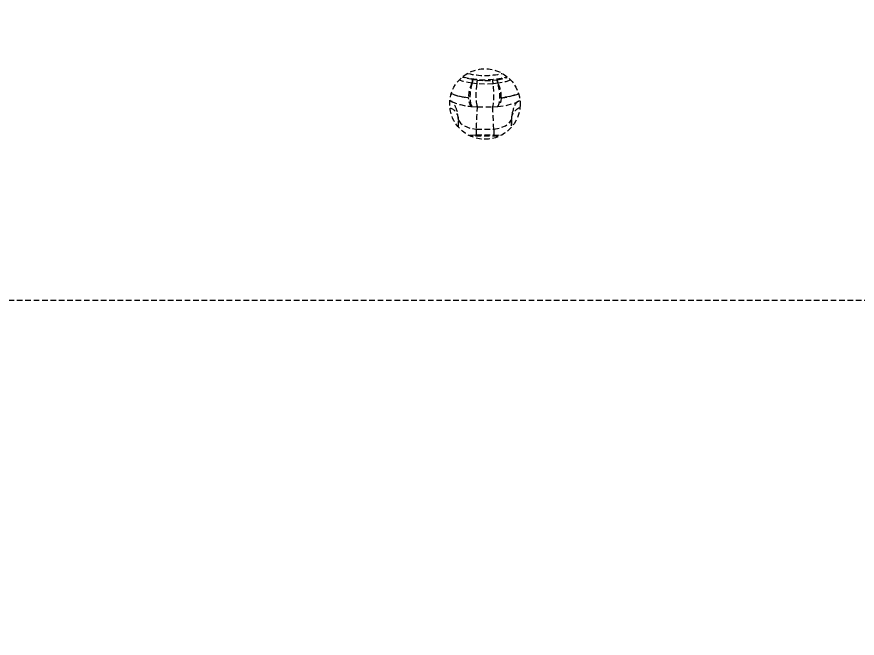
# Model space of a CAD drawing. Header units: millimetres. Extents: x -6713 to 5148, y -2591 to 1587.
# Drawn here: x -957.8 to -767, y -659.8 to -518.7 of the extents above; entities that cross this region are included whole.
import ezdxf

# ---------------------------------------------------------------- set-up
doc = ezdxf.new("R2010")
doc.units = ezdxf.units.MM
doc.linetypes.add('HIDDEN', pattern=[1.905, 1.27, -0.635])
for name, color, linetype in [('DIKOM_ОБЪЕКТ', 7, 'Continuous'), ('DIKOM_РАЗМЕР_ЗОНА', 7, 'Continuous'), ('DIKOM_РАЗМЕР_ОБЪЕКТА', 7, 'Continuous')]:
    doc.layers.add(name, color=color, linetype=linetype)
doc.styles.add('style1', font='arialbd.ttf', dxfattribs={"width": 0.8})
doc.dimstyles.new('1-50', dxfattribs={"dimtxt": 300, "dimasz": 200, "dimexe": 100, "dimexo": 0, "dimgap": 100, "dimtad": 1, "dimtxsty": 'style1', "dimcen": 200, "dimclrd": 7, "dimclre": 7, "dimclrt": 7, "dimadec": 1, "dimazin": 2, "dimtfac": 1, "dimtmove": 0, "dimatfit": 2, "dimfxl": 0, "dimlwd": 25, "dimlwe": 18, "dimarcsym": 0})

# ---------------------------------------------------------------- blocks, each defined once
blk = doc.blocks.new('*D0')
at = {"layer": 'Defpoints', "color": 0, "transparency": 16777216}
for p in [(-5474.61, 1436.5), (3266.41, 1436.5), (3451.12, -1263.5)]:
    blk.add_point(p, dxfattribs=at)
at = {"layer": 'DIKOM_РАЗМЕР_ОБЪЕКТА', "color": 7, "lineweight": 18, "transparency": 16777216}
for p, q in [((3266.41, 1436.5), (-5574.61, 1436.5)), ((3451.12, -1263.5), (-5574.61, -1263.5))]:
    blk.add_line(p, q, dxfattribs=at)
at = {"layer": 'DIKOM_РАЗМЕР_ОБЪЕКТА', "color": 7, "lineweight": 25, "transparency": 16777216}
blk.add_line((-5474.61, -1063.5), (-5474.61, 1236.5), dxfattribs=at)
at = {"layer": 'DIKOM_РАЗМЕР_ОБЪЕКТА', "color": 7, "transparency": 16777216}
for points in [[(-5507.94, 1236.5), (-5441.28, 1236.5), (-5474.61, 1436.5)], [(-5507.94, -1063.5), (-5441.28, -1063.5), (-5474.61, -1263.5)]]:
    blk.add_solid(points, dxfattribs=at)
at = {"layer": 'DIKOM_РАЗМЕР_ОБЪЕКТА', "color": 7, "transparency": 16777216, "insert": (-5753.31, 29.27), "char_height": 300, "attachment_point": 5, "rotation": 90, "style": 'style1'}
blk.add_mtext('{\\fArial|b0|i0|c204|p34;\\H1.16667x;2700}', dxfattribs=at)
blk = doc.blocks.new('*D2')
at = {"layer": 'Defpoints', "color": 0, "transparency": 16777216}
for p in [(-4851.5, 438.4), (5148.5, 234.63), (-4851.5, -2490.97)]:
    blk.add_point(p, dxfattribs=at)
at = {"layer": 'DIKOM_РАЗМЕР_ЗОНА', "color": 7, "lineweight": 18, "transparency": 16777216}
for p, q in [((-4851.5, 438.4), (-4851.5, -2590.97)), ((5148.5, 234.63), (5148.5, -2590.97))]:
    blk.add_line(p, q, dxfattribs=at)
at = {"layer": 'DIKOM_РАЗМЕР_ЗОНА', "color": 7, "lineweight": 25, "transparency": 16777216}
blk.add_line((4948.5, -2490.97), (-4651.5, -2490.97), dxfattribs=at)
at = {"layer": 'DIKOM_РАЗМЕР_ЗОНА', "color": 7, "transparency": 16777216}
for points in [[(-4651.5, -2457.64), (-4651.5, -2524.31), (-4851.5, -2490.97)], [(4948.5, -2457.64), (4948.5, -2524.31), (5148.5, -2490.97)]]:
    blk.add_solid(points, dxfattribs=at)
at = {"layer": 'DIKOM_РАЗМЕР_ЗОНА', "color": 7, "transparency": 16777216, "insert": (187.27, -2212.27), "char_height": 300, "attachment_point": 5, "style": 'style1'}
blk.add_mtext('{\\fArial|b0|i0|c204|p34;\\H1.16667x;10000}', dxfattribs=at)

msp = doc.modelspace()

# ---------------------------------------------------------------- linework, layer by layer
at = {"layer": 'DIKOM_ОБЪЕКТ', "color": 7, "linetype": 'HIDDEN', "lineweight": 15}
for p, q in [((-854.473, -533.787), (-854.419, -533.796)), ((-853.34, -533.919), (-854.419, -533.796)), ((-854.226, -532.97), (-854.288, -532.961)), ((-853.218, -533.102), (-854.226, -532.97)), ((-853.218, -533.102), (-851.5, -533.188)), ((-851.5, -533.188), (-849.782, -533.102)), ((-849.782, -533.102), (-848.774, -532.97)), ((-848.581, -533.796), (-849.66, -533.919)), ((-848.712, -532.961), (-848.774, -532.97)), ((-848.581, -533.796), (-848.527, -533.787)), ((-859.434, -537.64), (-859.091, -537.912)), ((-859.236, -537.768), (-859.022, -537.887)), ((-843.979, -537.887), (-843.766, -537.769)), ((-843.911, -537.913), (-843.636, -537.694)), ((-854.416, -539.065), (-853.237, -539.132)), ((-853.237, -539.132), (-849.763, -539.132)), ((-849.763, -539.132), (-848.584, -539.065)), ((-857.5, -543.622), (-857.5, -541.995)), ((-857.469, -543.658), (-857.469, -542.172)), ((-845.531, -542.172), (-845.531, -543.668)), ((-845.5, -541.995), (-845.5, -543.635)), ((-853.5, -544.231), (-849.5, -544.231)), ((-853.5, -544.231), (-853.5, -545.494)), ((-853.5, -545.494), (-849.5, -545.494)), ((-853.488, -545.804), (-853.5, -545.494)), ((-849.5, -545.494), (-849.512, -545.804)), ((-849.5, -544.231), (-849.5, -545.494)), ((-848.529, -545.804), (-854.623, -545.804)), ((-1083.5, -583), (1380.5, -583))]:
    msp.add_line(p, q, dxfattribs=at)
at = {"layer": 'DIKOM_ОБЪЕКТ', "color": 7, "linetype": 'HIDDEN', "lineweight": 15, "flags": 128}
for points in [[(-854.473, -533.787), (-856.478, -533.37), (-857.289, -533.056)], [(-854.288, -532.961), (-855.85, -532.655), (-856.608, -532.434)], [(-854.419, -533.796), (-854.616, -534.441), (-854.77, -535.226), (-854.868, -536.085), (-854.901, -536.944), (-854.867, -537.731), (-854.768, -538.381), (-854.614, -538.839), (-854.416, -539.065)], [(-849.66, -533.919), (-851.506, -533.998), (-853.34, -533.919)], [(-848.584, -539.065), (-848.386, -538.839), (-848.232, -538.381), (-848.133, -537.731), (-848.099, -536.944), (-848.132, -536.085), (-848.23, -535.226), (-848.384, -534.441), (-848.581, -533.796)], [(-845.74, -533.076), (-846.778, -533.44), (-848.527, -533.787)], [(-855.217, -537.093), (-857.632, -536.734), (-859.072, -536.297)], [(-854.416, -539.065), (-854.696, -538.856), (-854.941, -538.425), (-855.12, -537.812), (-855.217, -537.093)], [(-847.783, -537.093), (-847.88, -537.812), (-848.059, -538.425), (-848.304, -538.856), (-848.584, -539.065)], [(-848.584, -539.065), (-846.426, -538.766), (-844.592, -538.23), (-843.979, -537.887)], [(-843.874, -536.28), (-845.365, -536.733), (-847.783, -537.093)], [(-857.469, -542.172), (-857.664, -540.533), (-857.901, -539.891)], [(-845.099, -539.891), (-845.336, -540.533), (-845.531, -542.172)], [(-857.469, -542.172), (-857.032, -542.835), (-856.145, -543.463), (-854.92, -543.955), (-853.5, -544.231)], [(-849.5, -544.231), (-848.08, -543.955), (-846.855, -543.463), (-845.968, -542.835), (-845.531, -542.172)], [(-855.009, -545.581), (-854.918, -545.583), (-853.5, -545.494)], [(-849.5, -545.494), (-848.082, -545.583), (-848.014, -545.581)]]:
    msp.add_lwpolyline(points, dxfattribs=at)
at = {"layer": 'DIKOM_ОБЪЕКТ', "color": 7, "linetype": 'HIDDEN', "lineweight": 15}
msp.add_circle((-851.5, -538.5), 8, dxfattribs=at)
for centre, radius, start, end in [((-851.501, -513.995), 18.985, 254.88591, 285.15408), ((-851.5, -515.018), 16.996, 256.90053, 283.12713), ((-847.674, -537.016), 7.543, 154.34336, 180.58529), ((-856.173, -532.98), 1.886, 334.34336, 0.58529), ((-856.193, -532.954), 1.968, 334.38791, 359.52313), ((-838.799, -536.411), 14.752, 170.27582, 191.86124), ((-856.347, -533.064), 3.129, 343.9734, 359.3198), ((-846.654, -533.064), 3.128, 180.68348, 196.02741), ((-864.582, -536.42), 15.129, 348.36049, 9.51365), ((-846.807, -532.954), 1.968, 180.47687, 205.61208), ((-846.827, -532.98), 1.886, 179.41472, 205.65664), ((-850.619, -519.152), 13.94, 277.85965, 287.50362), ((-855.326, -537.017), 7.543, 359.42026, 25.65776), ((-853.394, -521.773), 15.429, 248.44726, 263.21479), ((-849.223, -523.175), 13.992, 275.90771, 292.82888), ((-862.509, -541.345), 4.859, 17.52011, 45.1469), ((-853.799, -526.693), 12.387, 245.06304, 267.14523), ((-841.696, -540.519), 3.487, 129.58258, 169.47789), ((-860.326, -542.073), 2.837, 5.14223, 69.87242), ((-738.073, -547.312), 115.468, 175.83796, 178.47081), ((-964.927, -547.312), 115.468, 1.52919, 4.16204), ((-842.673, -542.074), 2.839, 109.42851, 174.76806)]:
    msp.add_arc(centre, radius, start, end, dxfattribs=at)

# ---------------------------------------------------------------- dimensions: what is measured, and where the dimension line sits
at = {"layer": 'DIKOM_РАЗМЕР_ЗОНА'}
dim = msp.add_linear_dim(base=(-4851.5, -2490.973), p1=(5148.5, 234.628), p2=(-4851.5, 438.398), text='{\\fArial|b0|i0|c204|p34;\\H1.16667x;<>}', dimstyle='1-50', dxfattribs=at)
dim.commit()
dim.dimension.update_dxf_attribs({"geometry": '*D2', "text_midpoint": (187.271, -2490.973), "dimtype": 160})
at = {"layer": 'DIKOM_РАЗМЕР_ОБЪЕКТА'}
dim = msp.add_linear_dim(base=(-5474.611, 1436.5), p1=(3451.123, -1263.5), p2=(3266.406, 1436.5), angle=90, text='{\\fArial|b0|i0|c204|p34;\\H1.16667x;<>}', dimstyle='1-50', dxfattribs=at)
dim.commit()
dim.dimension.update_dxf_attribs({"geometry": '*D0', "text_midpoint": (-5474.611, 29.273), "dimtype": 160})

doc.saveas('drawing.dxf')
